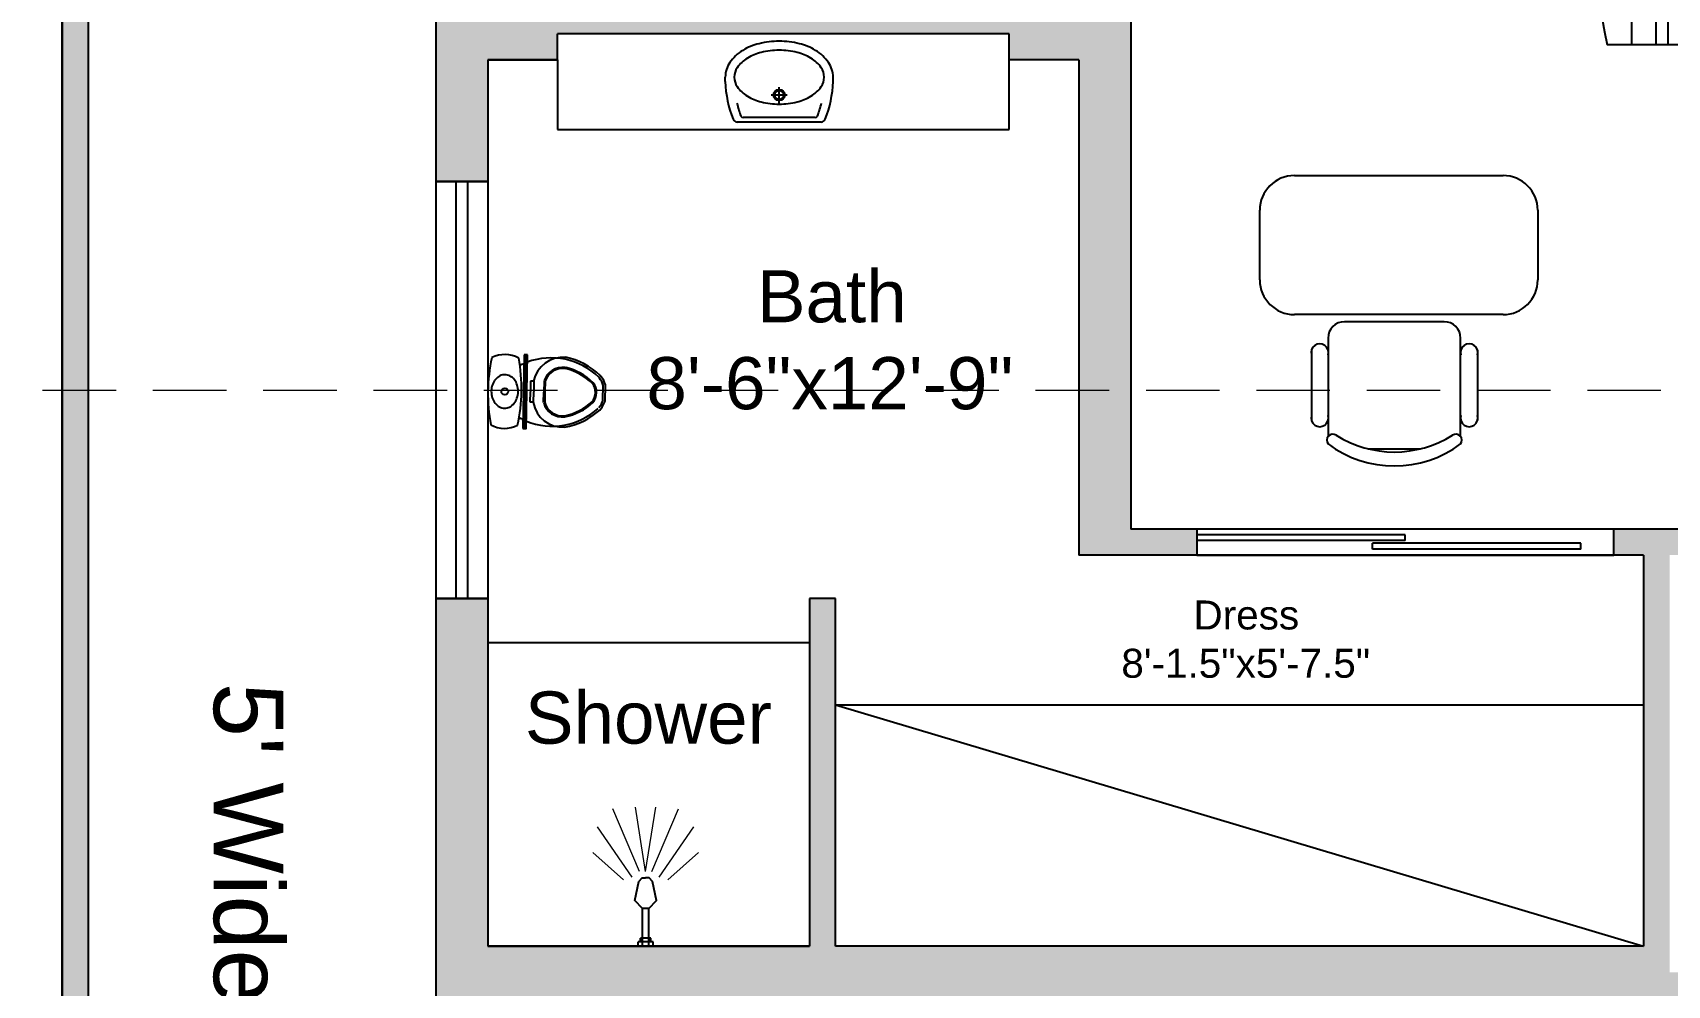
# Model space of a CAD drawing. Header units: inches. Extents: x 154 to 3537458, y 443 to 102045062.
# Drawn here: x 380.5 to 662.7, y 1219.2 to 1383.7 of the extents above; entities that cross this region are included whole.
import ezdxf

# ---------------------------------------------------------------- set-up
doc = ezdxf.new("R2010")
doc.units = ezdxf.units.IN
doc.linetypes.add('DASHED', pattern=[19.05, 12.7, -6.35])
for name, color, linetype in [('1.Wall', 7, 'Continuous'), ('3.Window', 3, 'Continuous'), ('5.Hatching', 253, 'Continuous'), ('Lawn Hatch', 35, 'Continuous')]:
    doc.layers.add(name, color=color, linetype=linetype)
for name, color, linetype, lineweight in [('furniture', 8, 'Continuous', 25), ('Markings', 7, 'Continuous', 20), ('SANITRY', 8, 'Continuous', 5), ('Text', 160, 'Continuous', 20)]:
    doc.layers.add(name, color=color, linetype=linetype, lineweight=lineweight)
doc.styles.get("Standard").update_dxf_attribs({"font": 'arial.ttf'})

# ---------------------------------------------------------------- blocks, each defined once
blk = doc.blocks.new('Window 3')
at = {"layer": '3.Window'}
for p, q in [((9, 72), (0, 72)), ((3.5, 0), (3.5, 72)), ((5.5, 0), (5.5, 72)), ((9, 0), (0, 0))]:
    blk.add_line(p, q, dxfattribs=at)
blk = doc.blocks.new('BED-DB-1')
for p, q in [((-53.73, -3.74), (-38.73, -3.74)), ((-53.73, -3.74), (-53.73, -18.74)), ((-53.23, -4.24), (-39.23, -4.24)), ((-53.23, -4.24), (-53.23, -18.24)), ((-39.23, -4.24), (-39.23, -18.24)), ((-38.73, -3.74), (-38.73, -18.74)), ((-37, -79.41), (-37, -3.41)), ((32, -3.41), (32, -79.41)), ((48.73, -3.74), (33.73, -3.74)), ((33.73, -3.74), (33.73, -18.74)), ((48.23, -4.24), (34.23, -4.24)), ((34.23, -4.24), (34.23, -18.24)), ((48.23, -4.24), (48.23, -18.24)), ((48.73, -3.74), (48.73, -18.74)), ((-24.17, -15.51), (-12.5, -9.87)), ((-8.81, -22.49), (-14.44, -10.81)), ((-7.59, -21.9), (-13.23, -10.23)), ((-12.5, -9.87), (-6.86, -21.55)), ((-1.02, -17.82), (9.26, -9.94)), ((-0.55, -17.89), (9.2, -10.41)), ((9.2, -10.41), (16.68, -20.16)), ((9.26, -9.94), (17.15, -20.22)), ((-23.58, -16.72), (-11.91, -11.09)), ((-23, -17.94), (-11.32, -12.31)), ((-22.41, -19.15), (-10.74, -13.52)), ((-13.67, -24.83), (-19.31, -13.16)), ((-12.46, -24.25), (-18.09, -12.57)), ((-11.24, -23.66), (-16.87, -11.99)), ((-10.03, -23.07), (-15.66, -11.4)), ((-8.91, -17.3), (-8.63, -11.44)), ((-8.63, -11.44), (4.31, -12.05)), ((1.34, -18.14), (8.95, -12.3)), ((4.31, -12.05), (4.23, -13.8)), ((8.95, -12.3), (14.78, -19.91)), ((-18.54, -27.18), (-24.17, -15.51)), ((-17.32, -26.59), (-22.95, -14.92)), ((-21.82, -20.37), (-10.15, -14.74)), ((-16.11, -26.01), (-21.74, -14.33)), ((-21.24, -21.59), (-9.56, -15.95)), ((-14.89, -25.42), (-20.52, -13.75)), ((3.24, -18.39), (8.7, -14.2)), ((3.24, -18.39), (8.7, -14.2)), ((3.24, -18.39), (8.7, -14.2)), ((5.13, -18.64), (8.45, -16.09)), ((8.45, -16.09), (11, -19.41)), ((8.7, -14.2), (12.89, -19.66)), ((8.7, -14.2), (12.89, -19.66)), ((8.7, -14.2), (12.89, -19.66)), ((-53.73, -18.74), (-38.73, -18.74)), ((-53.23, -18.24), (-39.23, -18.24)), ((-20.65, -22.8), (-8.98, -17.17)), ((-20.06, -24.02), (-8.39, -18.39)), ((6.86, -28.11), (-1.02, -17.82)), ((6.93, -27.64), (-0.55, -17.89)), ((7.18, -25.74), (1.34, -18.14)), ((7.43, -23.85), (3.24, -18.39)), ((7.43, -23.85), (3.24, -18.39)), ((7.43, -23.85), (3.24, -18.39)), ((7.68, -21.96), (5.13, -18.64)), ((7.02, -18.89), (8.2, -17.98)), ((7.02, -18.89), (8.2, -17.98)), ((7.93, -20.06), (7.02, -18.89)), ((7.93, -20.06), (7.02, -18.89)), ((7.5, -18.95), (8.14, -18.46)), ((8.14, -18.46), (8.63, -19.1)), ((8.2, -17.98), (9.1, -19.16)), ((8.2, -17.98), (9.1, -19.16)), ((48.73, -18.74), (33.73, -18.74)), ((48.23, -18.24), (34.23, -18.24)), ((-19.48, -25.23), (-7.8, -19.6)), ((-18.89, -26.45), (-7.22, -20.82)), ((-6.86, -21.55), (-18.54, -27.18)), ((17.15, -20.22), (6.86, -28.11)), ((16.68, -20.16), (6.93, -27.64)), ((14.78, -19.91), (7.18, -25.74)), ((12.89, -19.66), (7.43, -23.85)), ((12.89, -19.66), (7.43, -23.85)), ((12.89, -19.66), (7.43, -23.85)), ((7.99, -19.59), (7.5, -18.95)), ((11, -19.41), (7.68, -21.96)), ((9.1, -19.16), (7.93, -20.06)), ((9.1, -19.16), (7.93, -20.06)), ((8.63, -19.1), (7.99, -19.59)), ((-9.25, -24.38), (-9.17, -22.66)), ((3.74, -24.03), (3.69, -25)), ((32, -42.24), (-37, -26.49)), ((-37, -26.49), (22.9, -61.96)), ((3.69, -25), (-9.25, -24.38)), ((-33, -75.29), (-33, -28.86)), ((-31.14, -27.89), (-31.95, -29.64)), ((-27.23, -28.82), (-28.58, -31.74)), ((-31, -75.29), (-31, -30.04)), ((-27, -75.29), (-27, -32.41)), ((-22.93, -29.85), (25.42, -56.51)), ((-17.44, -31.16), (26.25, -54.69)), ((-33, -75.29), (-33, -33.05)), ((-4.48, -33.91), (28.77, -49.25)), ((4.97, -36.07), (29.6, -47.43)), ((9.06, -53.76), (15.96, -38.82)), ((10.79, -54.79), (17.96, -39.25)), ((15.87, -58.11), (23.98, -40.53)), ((17.63, -59.07), (25.98, -40.96)), ((22.9, -61.96), (32, -42.24)), ((-3.65, -46.24), (-37, -46.24)), ((-0.27, -48.24), (-37, -48.24)), ((32, -48.24), (29.23, -48.24)), ((32, -46.24), (30.16, -46.24)), ((28, -50.91), (28, -75.29)), ((6.48, -52.24), (-37, -52.24)), ((32, -52.24), (27.39, -52.24)), ((9.86, -54.24), (-37, -54.24)), ((26, -55.25), (26, -75.29)), ((32, -54.24), (26.47, -54.24)), ((20, -60.62), (20, -75.29)), ((22, -61.54), (22, -75.29)), ((22.9, -61.96), (22.9, -61.96)), ((32, -63.29), (-37, -63.29)), ((32, -65.29), (-37, -65.29)), ((32, -69.29), (-37, -69.29)), ((32, -71.29), (-37, -71.29)), ((32, -75.29), (-37, -75.29))]:
    blk.add_line(p, q)
for centre, radius, start, end in [((-2.5, -176.28), 176.28, 78.7139, 101.2861), ((-29.4, 18.64), 27.61, 254.0315, 284.2133), ((-7.41, 128), 136.97, 263.6215, 276.7028), ((20.34, 55.64), 64.75, 259.5357, 280.3507), ((-2.5, 93.46), 176.28, 258.7139, 281.2861)]:
    blk.add_arc(centre, radius, start, end)
blk = doc.blocks.new('CHAIR1')
for p, q in [((-17.88, 15.04), (-5.12, 15.04)), ((-3, 12), (-20, 12)), ((-23, 9), (-23, -9)), ((0, -4.73), (0, 4.73)), ((-20, -12), (-3, -12)), ((-17.88, -15), (-5.12, -15))]:
    blk.add_line(p, q)
for centre, radius, start, end in [((-17.44, 13.54), 1.56, 73.7398, 286.2602), ((-5.56, 13.54), 1.56, 253.7398, 106.2602), ((-20, 9), 3, 90, 180), ((-3, 9), 3, 76.4328, 90), ((-1.54, 11.12), 1.1, 53.3099, 212.0274), ((-16.89, 0), 20, 323.1301, 36.8699), ((-19.06, 0), 19.64, 327.5758, 32.4242), ((-20, -9), 3, 180, 270), ((-1.54, -11.12), 1.1, 147.9726, 306.6901), ((-17.44, -13.5), 1.56, 73.7398, 286.2602), ((-5.56, -13.5), 1.56, 253.7398, 106.2602), ((-3, -9), 3, 270, 283.5672)]:
    blk.add_arc(centre, radius, start, end)
blk = doc.blocks.new('WB')
at = {"layer": 'furniture'}
for p, q in [((-9.33, 0), (9.33, 0)), ((-8.05, -1), (8.05, -1)), ((1.77, -6.03), (-1.8, -6.03)), ((0, -4.22), (0, -7.79)), ((-12, -9), (-12, -10)), ((12, -9), (12, -10))]:
    blk.add_line(p, q, dxfattribs=at)
blk.add_lwpolyline([(0, -4, 0.060974), (-4.01, -4.49, 0.074343), (-7.07, -5.76, 0.106943), (-9.35, -7.89, 0.152216), (-10, -10, 0.152216), (-9.35, -12.11, 0.106943), (-7.07, -14.24, 0.074343), (-4.01, -15.51, 0.060974), (0, -16, 0.060974), (4, -15.51, 0.074343), (7.07, -14.24, 0.106943), (9.34, -12.11, 0.152216), (10, -10, 0.152216), (9.34, -7.89, 0.106943), (7.07, -5.76, 0.074343), (4, -4.49, 0.060974)], format="xyb", close=True, dxfattribs=at)
blk.add_lwpolyline([(-12, -10, 0.152216), (-10.99, -13.25, 0.106943), (-8.1, -15.96, 0.074343), (-4.49, -17.45, 0.060974), (0, -18, 0.060974), (4.48, -17.45, 0.074343), (8.1, -15.96, 0.106943), (10.98, -13.25, 0.152216), (12, -10, 0.152216)], format="xyb", dxfattribs=at)
for radius in [1.25, 1]:
    blk.add_circle((0, -6.03), radius, dxfattribs=at)
for centre, radius, start, end in [((-9.33, -1), 1, 90, 158.5262), ((9.33, -1), 1, 21.4738, 90), ((13.29, -9.9), 25.31, 158.5262, 177.967), ((13.29, -9.53), 23.31, 159.3794, 166.7677), ((-8.05, -1.5), 0.5, 90, 159.3794), ((8.05, -1.5), 0.5, 20.6206, 90), ((-13.29, -9.53), 23.31, 13.2323, 20.6206), ((-13.29, -9.9), 25.31, 2.033, 21.4738)]:
    blk.add_arc(centre, radius, start, end, dxfattribs=at)
blk = doc.blocks.new('WC2')
for p, q in [((-11.07, 24.56), (-11.32, 24.33)), ((-10.75, 24.17), (-10.96, 23.99)), ((-5.64, 25.52), (-9.29, 25.53)), ((-5.64, 25.02), (-9.29, 25.03)), ((-3.61, 24.31), (-3.87, 24.54)), ((-9.87, 12.03), (-7.54, 12.02)), ((-9.87, 11.78), (-7.54, 11.77)), ((-7.47, 12.02), (-5.13, 12.01)), ((-5.13, 11.76), (-7.47, 11.77)), ((0.77, 7.94), (-15.73, 7.98)), ((-15.73, 7.98), (-15.73, 7.23)), ((-15.73, 7.48), (0.77, 7.44)), ((-9.88, 9.53), (-7.54, 9.52)), ((-9.88, 9.53), (-9.88, 8.78)), ((-9.88, 8.78), (-7.54, 8.77)), ((-5.14, 8.76), (-7.48, 8.77)), ((-5.14, 9.51), (-7.47, 9.52)), ((-5.14, 9.51), (-5.14, 8.76)), ((0.77, 7.19), (0.77, 7.94)), ((-15.73, 7.23), (0.77, 7.19))]:
    blk.add_line(p, q)
blk.add_lwpolyline([(-3.74, 3.01, 0.120011), (-4.01, 4.12, 0.104957), (-4.83, 5.13, 0.088923), (-6.01, 5.78, 0.080167), (-7.48, 6.02, 0.080167), (-8.95, 5.79, 0.088923), (-10.14, 5.15, 0.104957), (-10.97, 4.14, 0.120011), (-11.24, 3.03, 0.120011), (-10.97, 1.92, 0.104957), (-10.15, 0.91, 0.088923), (-8.97, 0.26, 0.080167), (-7.5, 0.02, 0.080167), (-6.03, 0.25, 0.088923), (-4.85, 0.89, 0.104957), (-4.02, 1.9, 0.120011)], format="xyb", close=True)
blk.add_circle((-7.49, 3.02), 0.75)
for centre, radius, start, end in [((0.14, 13.51), 15.77, 136.6415, 168.8921), ((0.14, 13.51), 15.27, 136.6415, 201.218), ((0.14, 13.51), 13.52, 136.6415, 166.7954), ((0.14, 13.51), 13.27, 136.6415, 166.7954), ((-7.52, 20.14), 5.66, 108.1879, 128.73), ((-7.52, 20.14), 5.16, 108.1879, 128.73), ((-7.52, 20.14), 3.41, 89.6485, 128.73), ((-7.52, 20.14), 3.16, 89.6485, 128.73), ((-7.43, 20.14), 3.41, 50.9518, 90.0333), ((-7.43, 20.14), 3.16, 50.9518, 90.0333), ((-7.43, 20.14), 5.16, 50.9518, 71.494), ((-7.43, 20.14), 5.66, 50.9518, 71.494), ((-15.14, 13.55), 13.27, 12.8864, 43.0404), ((-15.14, 13.55), 13.52, 12.8864, 43.0404), ((-15.14, 13.55), 15.27, 338.4638, 43.0404), ((-15.14, 13.55), 15.77, 10.7897, 43.0404), ((-8.69, 15.94), 6.59, 174.76, 259.6386), ((-8.69, 15.94), 4.34, 172.1106, 253.2536), ((-8.69, 15.94), 4.09, 171.6346, 253.2536), ((-6.29, 15.93), 6.59, 280.0432, 4.9218), ((-6.29, 15.93), 4.09, 286.4283, 8.0472), ((-6.29, 15.93), 4.34, 286.4283, 7.5712), ((-9.37, 3.03), 6.38, 151.7684, 207.9134), ((-7.59, -31.1), 37.88, 78.4197, 101.2621), ((0.14, 13.51), 15.27, 204.2742, 208.0248), ((-15.14, 13.55), 15.27, 331.699, 335.4076), ((-5.62, 3.02), 6.38, 331.7684, 27.9134), ((-7.4, 37.15), 37.88, 258.4197, 281.2621)]:
    blk.add_arc(centre, radius, start, end)
blk = doc.blocks.new('A$C14131CE2')
for p, q in [((-0.01, 0), (-0.01, 0.1242)), ((0.01, 0.1242), (-0.01, 0.1242)), ((0.01, 0), (0.01, 0.1242)), ((-0.025, 0), (-0.025, 0.0146)), ((0.025, 0.0146), (-0.025, 0.0146)), ((-0.0175, 0.0146), (-0.0175, 0.0267)), ((0.0175, 0.0267), (-0.0175, 0.0267)), ((0.0175, 0.0146), (0.0175, 0.0267)), ((0.025, 0), (0.025, 0.0146))]:
    blk.add_line(p, q)
for points in [[(-0.01, 0.1242), (-0.0353, 0.1503), (-0.0223, 0.2137), (-0.0111, 0.2251), (0, 0.2251)], [(0.01, 0.1242), (0.0353, 0.1503), (0.0223, 0.2137), (0.0111, 0.2251), (0, 0.2251)]]:
    blk.add_lwpolyline(points)
at = {"layer": 'SANITRY'}
for p, q in [((-0.02, 0.2457), (-0.1086, 0.4527)), ((0, 0.2459), (-0.0338, 0.4586)), ((0, 0.2459), (0.0338, 0.4586)), ((0.02, 0.2457), (0.1086, 0.4527)), ((-0.0442, 0.2275), (-0.159, 0.393)), ((0.0442, 0.2275), (0.159, 0.393)), ((-0.0729, 0.2191), (-0.1746, 0.3089)), ((0.0729, 0.2191), (0.1746, 0.3089))]:
    blk.add_line(p, q, dxfattribs=at)

msp = doc.modelspace()

# ---------------------------------------------------------------- hatches: boundary and pattern name
at = {"layer": '5.Hatching'}
h = msp.add_hatch(color=256, dxfattribs=at)
h.dxf.hatch_style = 1
h.paths.add_polyline_path([(976.62948, 499.9657), (385.62948, 499.9657), (385.62948, 495.4657), (976.62948, 495.4657)])
h.paths.add_polyline_path([(985.62948, 1570.9657), (981.12948, 1570.9657), (981.12948, 849.4657), (985.62948, 849.4657)])
h.paths.add_polyline_path([(985.61631, 1575.4657), (390.12948, 1575.4657), (390.12948, 1570.9657), (985.61631, 1570.9657)])
h.paths.add_polyline_path([(390.12948, 1575.4657), (385.62948, 1575.4657), (385.62948, 499.9657), (390.12948, 499.9657)])
h = msp.add_hatch(color=256, dxfattribs=at)
h.dxf.hatch_style = 1
h.paths.add_polyline_path([(687.12948, 1297.9657), (653.48007, 1297.9657), (653.48007, 1293.4657), (658.62948, 1293.4657), (658.62948, 1225.9657), (519.12948, 1225.9657), (519.12948, 1285.9657), (514.62948, 1285.9657), (514.62948, 1225.9657), (459.12948, 1225.9657), (459.12948, 1285.9657), (450.12948, 1285.9657), (450.12948, 1198.4072), (459.12948, 1198.4072), (459.12948, 1216.9657), (654.12948, 1216.9657), (654.12948, 1187.62113), (663.12948, 1187.62113), (663.12948, 1212.4657), (912.12948, 1212.4657), (912.12948, 1175.7157), (921.12948, 1175.7157), (921.12948, 1244.51579), (912.12948, 1244.51579), (912.12948, 1221.4657), (744.12948, 1221.4657), (744.12948, 1225.9657), (735.12948, 1225.9657), (735.12948, 1221.4657), (663.12948, 1221.4657), (663.12948, 1293.4657), (687.12948, 1293.4657)])
h.paths.add_polyline_path([(570.12948, 1387.9657), (459.12948, 1387.9657), (459.12948, 1444.9657), (450.12948, 1444.9657), (450.12948, 1357.9657), (459.12948, 1357.9657), (459.12948, 1378.9657), (471.12948, 1378.9657), (471.12948, 1383.4657), (549.12948, 1383.4657), (549.12948, 1378.9657), (561.12948, 1378.9657), (561.12948, 1293.4657), (581.48007, 1293.4657), (581.48007, 1297.9657), (570.12948, 1297.9657)])
at = {"layer": 'Lawn Hatch'}
h = msp.add_hatch(dxfattribs=at)
h.set_pattern_fill('AR-SAND', color=256, scale=0.09)
h.paths.add_polyline_path([(423.89212, 559.62867), (423.59587, 547.18653), (424.82751, 528.4657), (425.47943, 528.4657), (425.07708, 524.67217), (424.82751, 528.4657), (390.12948, 528.4657), (390.12948, 499.9657), (385.62948, 499.9657), (385.62948, 1575.4657), (390.12948, 1575.4657), (390.12948, 555.47229), (404.04393, 559.92492), (422.11467, 559.92492), (409.67252, 565.25726), (394.26796, 577.10693), (413.22742, 569.40465), (423.00407, 560.18666), (423.00339, 560.22116), (422.78961, 560.77088), (416.48608, 569.70089), (413.8199, 579.47686), (418.85601, 570.88585), (422.78961, 560.77088), (422.99841, 560.47508), (422.70715, 575.32948), (422.11467, 592.51149), (425.66956, 573.84827), (423.59587, 559.92492), (426.55829, 568.21968), (433.66809, 577.69941), (428.0395, 566.73847), (424.4846, 561.10988), (431.89064, 569.70089), (453.22003, 575.62572), (434.26057, 567.33096), (423.45555, 559.82747), (423.79489, 559.34673)])

# ---------------------------------------------------------------- linework, layer by layer
for p, q in [((514.62948, 1278.30578), (459.12948, 1278.30578)), ((519.12948, 1267.6169), (658.62948, 1267.6169)), ((519.12948, 1267.6169), (658.62948, 1225.9657))]:
    msp.add_line(p, q)
at = {"layer": '1.Wall'}
for p, q in [((385.62948, 1575.4657), (385.62948, 495.4657)), ((390.12948, 1570.9657), (390.12948, 499.9657)), ((450.12948, 1510.9657), (450.12948, 1056.4657)), ((570.12948, 1501.9657), (570.12948, 1297.9657)), ((549.12948, 1383.4657), (471.12948, 1383.4657)), ((471.12948, 1378.9657), (471.12948, 1383.4657)), ((549.12948, 1378.9657), (549.12948, 1383.4657)), ((459.12948, 1378.9657), (471.12948, 1378.9657)), ((471.12948, 1378.9657), (459.12948, 1378.9657)), ((459.12948, 1378.9657), (459.12948, 1225.9657)), ((471.12948, 1378.9657), (471.12948, 1366.9657)), ((561.12948, 1378.9657), (549.12948, 1378.9657)), ((561.12948, 1378.9657), (549.12948, 1378.9657)), ((549.12948, 1366.9657), (549.12948, 1378.9657)), ((561.12948, 1378.9657), (561.12948, 1293.4657)), ((471.12948, 1366.9657), (549.12948, 1366.9657)), ((687.12948, 1297.9657), (570.12948, 1297.9657)), ((658.62948, 1293.4657), (561.12948, 1293.4657)), ((658.62948, 1293.4657), (658.62948, 1225.9657)), ((519.12948, 1285.9657), (514.62948, 1285.9657)), ((514.62948, 1285.9657), (514.62948, 1225.9657)), ((519.12948, 1225.9657), (519.12948, 1285.9657)), ((459.12948, 1225.9657), (514.62948, 1225.9657)), ((514.62948, 1225.9657), (459.12948, 1225.9657)), ((658.62948, 1225.9657), (519.12948, 1225.9657))]:
    msp.add_line(p, q, dxfattribs=at)
at = {"layer": '3.Window'}
for p, q in [((450.12948, 1357.9657), (459.12948, 1357.9657)), ((653.48007, 1297.9657), (581.48007, 1297.9657)), ((581.48007, 1297.9657), (581.48007, 1293.4657)), ((617.48007, 1296.97543), (581.48007, 1296.97543)), ((617.48007, 1295.97543), (581.48007, 1295.97543)), ((647.80431, 1295.52543), (611.80431, 1295.52543)), ((611.80431, 1294.52543), (611.80431, 1295.52543)), ((617.48007, 1295.97543), (617.48007, 1296.97543)), ((647.80431, 1294.52543), (647.80431, 1295.52543)), ((653.48007, 1293.4657), (653.48007, 1297.9657)), ((581.48007, 1293.4657), (653.48007, 1293.4657)), ((647.80431, 1294.52543), (611.80431, 1294.52543)), ((450.12948, 1285.9657), (459.12948, 1285.9657)), ((450.12948, 1285.9657), (459.12948, 1285.9657))]:
    msp.add_line(p, q, dxfattribs=at)
at = {"layer": '5.Hatching'}
for p, q in [((598.36353, 1358.98994), (634.36353, 1358.98994)), ((592.36353, 1340.98994), (592.36353, 1352.98994)), ((640.36353, 1352.98994), (640.36353, 1340.98994)), ((634.36353, 1334.98994), (598.36353, 1334.98994))]:
    msp.add_line(p, q, dxfattribs=at)
msp.add_lwpolyline([(385.62948, 1575.4657), (390.12948, 1575.4657), (390.12948, 499.9657), (385.62948, 499.9657)], close=True, dxfattribs=at)
for centre, start, end in [((598.36353, 1352.98994), 90, 180), ((634.36353, 1352.98994), 0, 90), ((598.36353, 1340.98994), 180, 270), ((634.36353, 1340.98994), 270, 0)]:
    msp.add_arc(centre, 6, start, end, dxfattribs=at)
at = {"layer": 'Markings', "linetype": 'DASHED'}
msp.add_line((153.62948, 1321.9657), (1221.12948, 1321.9657), dxfattribs=at)

# ---------------------------------------------------------------- block references
at = {"layer": '3.Window'}
msp.add_blockref('Window 3', (450.12948, 1285.9657), dxfattribs=at)
at = {"layer": '5.Hatching'}
for name, p, xscale, yscale, zscale, rotation in [('BED-DB-1', (735.12948, 1414.92818), 1.042797736528882, 1.042797736528882, 0.1042797736528882, 270), ('WB', (509.40258, 1368.22044), 0.7755071278039819, 0.7755071278039819, 0.0775507127803982, 180), ('CHAIR1', (615.59771, 1311.8237), 0.9539872295795692, 0.9539872295795692, 0.09539872295795693, 270), ('WC2', (459.61815, 1315.97289), 0.7719862045449158, 0.7719862045449158, 0.07719862045449159, 269.2659295614661)]:
    msp.add_blockref(name, p, dxfattribs=dict(at, xscale=xscale, yscale=yscale, zscale=zscale, rotation=rotation))
at = {"layer": '5.Hatching', "xscale": 52.37252564559132, "yscale": 52.37252564559132, "zscale": 5.237252564559133}
msp.add_blockref('A$C14131CE2', (486.35524, 1225.9657), dxfattribs=at)

# ---------------------------------------------------------------- texts
at = {"layer": 'Text', "attachment_point": 1}
for s, insert, char_height in [('\\pi29.79282;Bath\\P\\pi10.71233;8\'-6"x12\'-9"', (475.76942, 1342.65714), 9), ('\\pi33.12195;Dress\\P\\pi20.66288;8\'-1.5"x5\'-7.5"', (547.80564, 1285.64011), 5), ('\\pi20.71915;Shower', (444.79691, 1269.92992), 9)]:
    msp.add_mtext_dynamic_manual_height_columns(s, width=83.6756829, gutter_width=12.5, heights=[0], dxfattribs=dict(at, insert=insert, char_height=char_height))
at = {"layer": 'Text', "insert": (423.80034, 1271.42568), "char_height": 12, "attachment_point": 1, "rotation": 270}
msp.add_mtext_dynamic_manual_height_columns("5' Wide Passage", width=124.2700277, gutter_width=12.5, heights=[0], dxfattribs=at)

doc.saveas('drawing.dxf')
